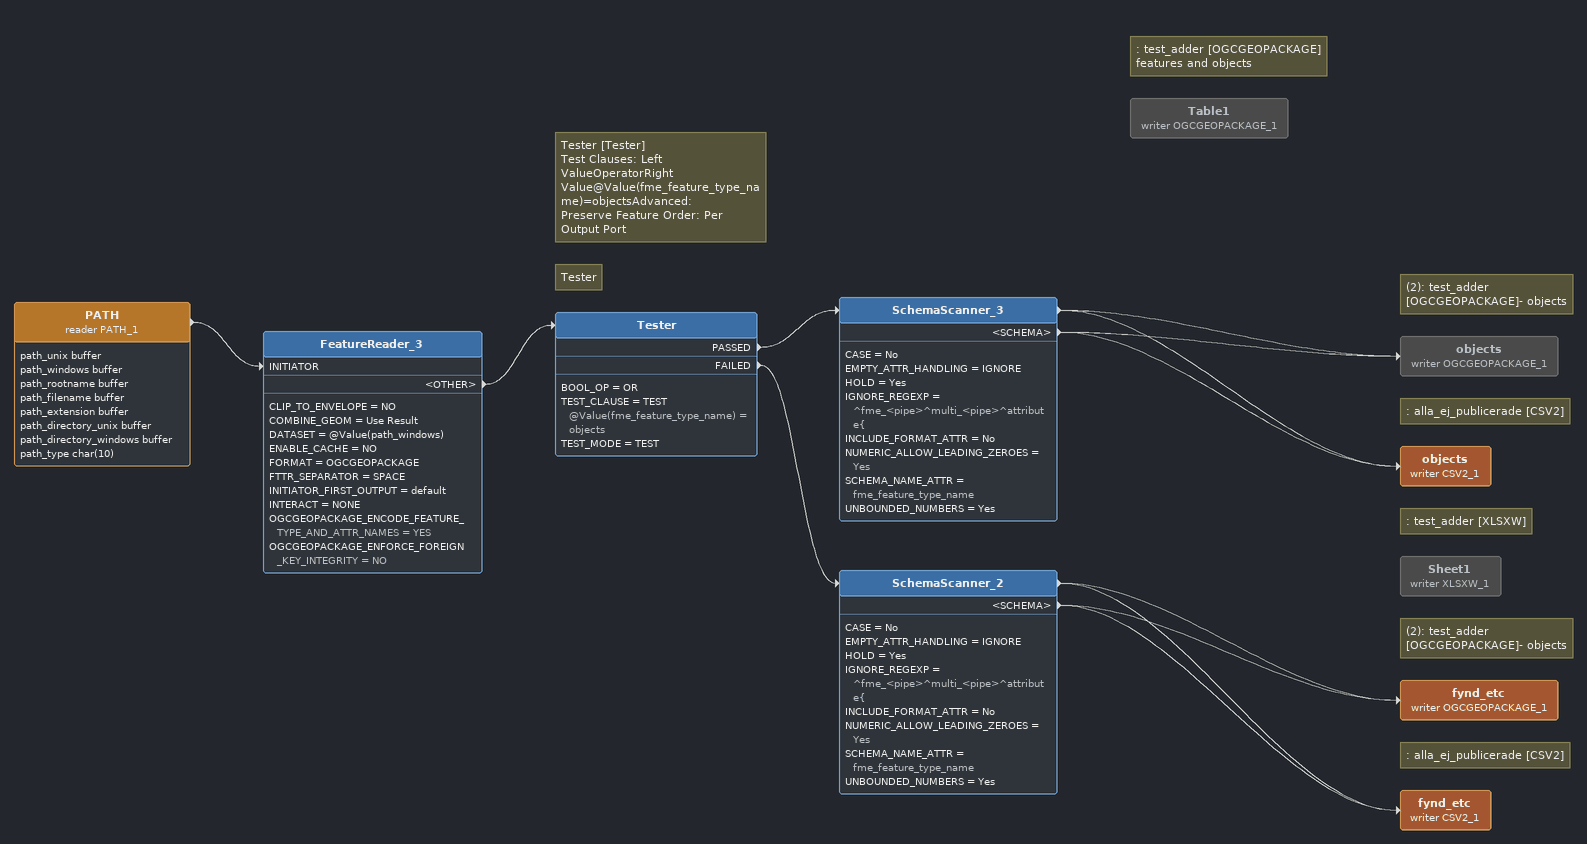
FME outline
PATH (reader PATH_1)
    attributes: path_unix buffer, path_windows buffer, path_rootname buffer, path_filename buffer, path_extension buffer, path_directory_unix buffer, path_directory_windows buffer, path_type char(10)
    -> FeatureReader_3 [INITIATOR]
FeatureReader_3
    CLIP_TO_ENVELOPE = NO
    COMBINE_GEOM = Use Result
    DATASET = @Value(path_windows)
    ENABLE_CACHE = NO
    FORMAT = OGCGEOPACKAGE
    FTTR_SEPARATOR = SPACE
    INITIATOR_FIRST_OUTPUT = default
    INTERACT = NONE
    OGCGEOPACKAGE_ENCODE_FEATURE_TYPE_AND_ATTR_NAMES = YES
    OGCGEOPACKAGE_ENFORCE_FOREIGN_KEY_INTEGRITY = NO
    <OTHER> -> Tester
Note: Tester [Tester] / Test Clauses: Left ValueOperatorRight Value@Value(fme_feature_type_name)=objectsAdvanced: / Preserve Feature Order: Per Output Port
Note: Tester
Tester
    BOOL_OP = OR
    TEST_CLAUSE = TEST @Value(fme_feature_type_name) = objects
    TEST_MODE = TEST
    PASSED -> SchemaScanner_3
    FAILED -> SchemaScanner_2
SchemaScanner_3
    CASE = No
    EMPTY_ATTR_HANDLING = IGNORE
    HOLD = Yes
    IGNORE_REGEXP = ^fme_<pipe>^multi_<pipe>^attribute{
    INCLUDE_FORMAT_ATTR = No
    NUMERIC_ALLOW_LEADING_ZEROES = Yes
    SCHEMA_NAME_ATTR = fme_feature_type_name
    UNBOUNDED_NUMBERS = Yes
    -> objects (writer CSV2_1)
    -> objects (writer OGCGEOPACKAGE_1)
    <SCHEMA> -> objects (writer CSV2_1)
    <SCHEMA> -> objects (writer OGCGEOPACKAGE_1)
Note: (2): test_adder [OGCGEOPACKAGE]- objects
objects (writer OGCGEOPACKAGE_1) [off]
Note: : alla_ej_publicerade [CSV2]
objects (writer CSV2_1)
SchemaScanner_2
    CASE = No
    EMPTY_ATTR_HANDLING = IGNORE
    HOLD = Yes
    IGNORE_REGEXP = ^fme_<pipe>^multi_<pipe>^attribute{
    INCLUDE_FORMAT_ATTR = No
    NUMERIC_ALLOW_LEADING_ZEROES = Yes
    SCHEMA_NAME_ATTR = fme_feature_type_name
    UNBOUNDED_NUMBERS = Yes
    -> fynd_etc (writer CSV2_1)
    -> fynd_etc (writer OGCGEOPACKAGE_1)
    <SCHEMA> -> fynd_etc (writer CSV2_1)
    <SCHEMA> -> fynd_etc (writer OGCGEOPACKAGE_1)
Note: (2): test_adder [OGCGEOPACKAGE]- objects
fynd_etc (writer OGCGEOPACKAGE_1)
Note: : alla_ej_publicerade [CSV2]
fynd_etc (writer CSV2_1)
Note: : test_adder [OGCGEOPACKAGE] features and objects
Table1 (writer OGCGEOPACKAGE_1) [off]
Note: : test_adder [XLSXW]
Sheet1 (writer XLSXW_1) [off]
